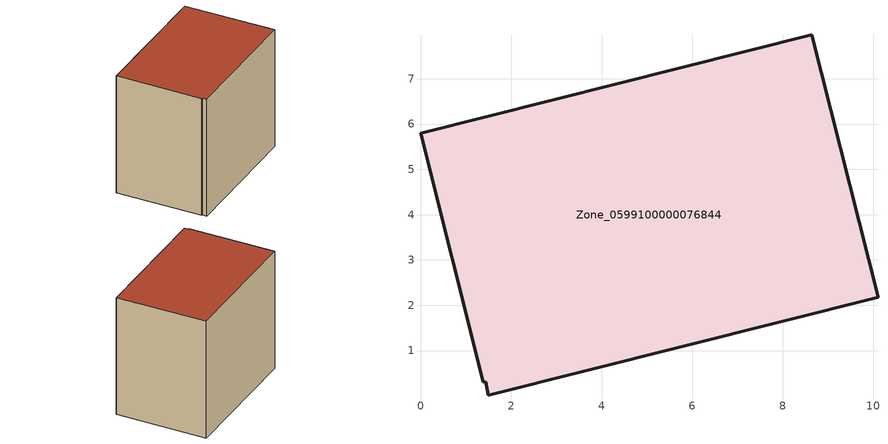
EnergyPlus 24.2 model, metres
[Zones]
Zone_0599100000076844
 floor ground (C_G): 1.44,0.32 1.38,0.3 0,5.79 8.64,7.97 10.1,2.17 1.5,0.01 z0
 wall outside (C_F): 10.1,2.17 8.64,7.97 0,5.79 1.38,0.3 1.44,0.32 1.5,0.01 10.1,2.17 z0:8.07
 roof outside (C_R): 1.5,0.01 10.1,2.17 8.64,7.97 0,5.79 1.38,0.3 1.44,0.32 z8.07
[BUILDING]
Pand.0599100000076844: North Axis=0; Terrain=City; Loads Convergence Tolerance Value=0.04; Temperature Convergence Tolerance Value=0.4; Solar Distribution=FullExterior; Maximum Number of Warmup Days=25; Minimum Number of Warmup Days=1
[Site:Location]
Rotterdam.The.Hague.AP_ZH_NLD Design_Conditions: Latitude=51.96; Longitude=4.45; Time Zone=1; Elevation=-4.5
[SITE:GROUNDTEMPERATURE:BUILDINGSURFACE]
18, 18, 18, 18, 18, 18, 18, 18, 18, 18, 18, 18
[MATERIAL] Thermal Absorptance=0.9; Solar Absorptance=0.7; Visible Absorptance=0.7
Name | Roughness | Thickness | Conductivity | Density | Specific Heat
G.TI.1965-1974 | MediumSmooth | 0.15 | 0.882353 | 540 | 1210
F.TI.1965-1974 | Rough | 0.3 | 0.697674 | 1920 | 840
R.TI.1965-1974 | MediumRough | 0.2 | 0.232558 | 1500 | 1000
[CONSTRUCTION]
C_G: G.TI.1965-1974
C_F: F.TI.1965-1974
C_R: R.TI.1965-1974
[ZONE]
Zone_0599100000076844: Type=1; Multiplier=1; Ceiling Height=Autocalculate; Volume=Autocalculate; Floor Area=autocalculate; Part of Total Floor Area=Yes
[ZONEINFILTRATION:DESIGNFLOWRATE]
Infil_Zone_0599100000076844: Zone or ZoneList or Space or SpaceList=Zone_0599100000076844; Schedule=AlwaysOn; Design Flow Rate Calculation Method=Flow/Area; Flow Rate per Floor Area=0.003; Constant Term Coefficient=1; Temperature Term Coefficient=0; Velocity Term Coefficient=0; Velocity Squared Term Coefficient=0
[HVACTEMPLATE:ZONE:IDEALLOADSAIRSYSTEM]
Zone_0599100000076844: Maximum Heating Supply Air Temperature=50; Minimum Cooling Supply Air Temperature=13; Maximum Heating Supply Air Humidity Ratio=0.0156; Minimum Cooling Supply Air Humidity Ratio=0.0077; Heating Limit=NoLimit; Cooling Limit=NoLimit; Dehumidification Control Type=ConstantSensibleHeatRatio; Cooling Sensible Heat Ratio=0.7; Dehumidification Setpoint=60; Humidification Control Type=None; Humidification Setpoint=30; Outdoor Air Method=None; Outdoor Air Flow Rate per Person=0.00944; Outdoor Air Flow Rate per Zone Floor Area=0; Outdoor Air Flow Rate per Zone=0; Demand Controlled Ventilation Type=None; Outdoor Air Economizer Type=NoEconomizer; Heat Recovery Type=None; Sensible Heat Recovery Effectiveness=0.7; Latent Heat Recovery Effectiveness=0.65
[ZONECONTROL:THERMOSTAT]
ThermostatControl_Zone_0599100000076844: Zone or ZoneList=Zone_0599100000076844; Control Type Schedule=DualSetpointControlType; Control 1=Thermostat_Zone_0599100000076844; Temperature Difference Between Cutout And Setpoint=0
[THERMOSTATSETPOINT:DUALSETPOINT]
Thermostat_Zone_0599100000076844: Heating Setpoint Temperature Schedule=HeatingSetpoint_Zone_0599100000076844; Cooling Setpoint Temperature Schedule=CoolingSetpoint_Zone_0599100000076844
[SCHEDULE:COMPACT]
HeatingSetpoint_Zone_0599100000076844: Through: 12/31, For: AllDays, Until: 24:00, 21
CoolingSetpoint_Zone_0599100000076844: Through: 12/31, For: AllDays, Until: 24:00, 24
DualSetpointControlType: Through: 12/31, For: AllDays, Until: 24:00, 4
AlwaysOn: Through: 12/31, For: AllDays, Until: 24:00, 1
